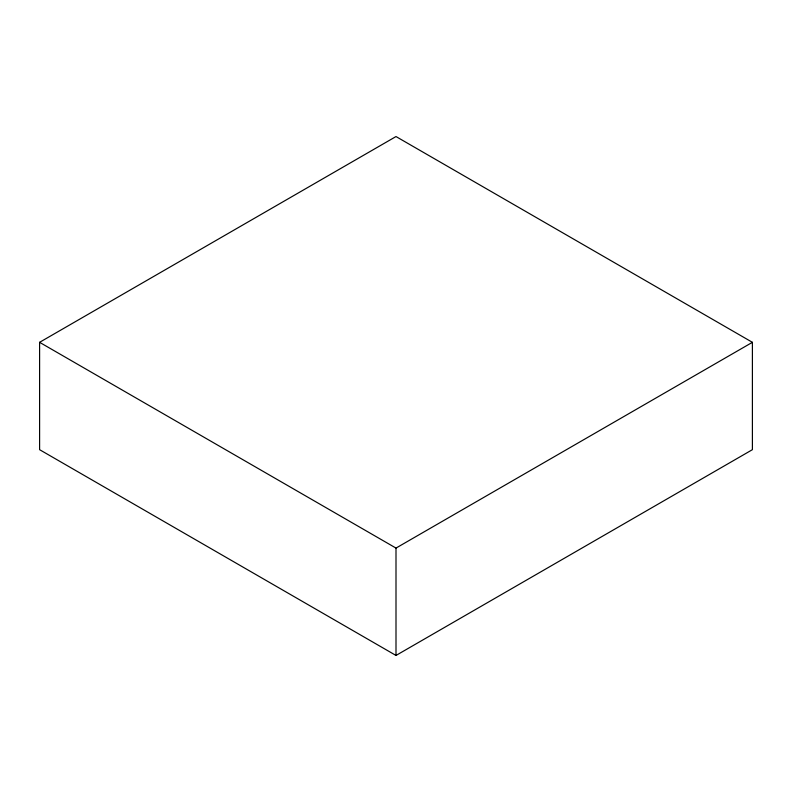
<?xml version="1.0" encoding="UTF-8"?>
<svg xmlns="http://www.w3.org/2000/svg" width="792" height="792" viewBox="0 0 792 792"><rect width="100%" height="100%" fill="white"/><g stroke="black" fill="none" stroke-linecap="round" stroke-linejoin="round"><path stroke-width="1.19" d="M39.6 342.322L396 136.551L752.4 342.322L752.4 449.678L396 655.449L39.6 449.678L39.6 342.322L396 548.084L752.4 342.322M396 548.084L396 655.449"/></g></svg>
